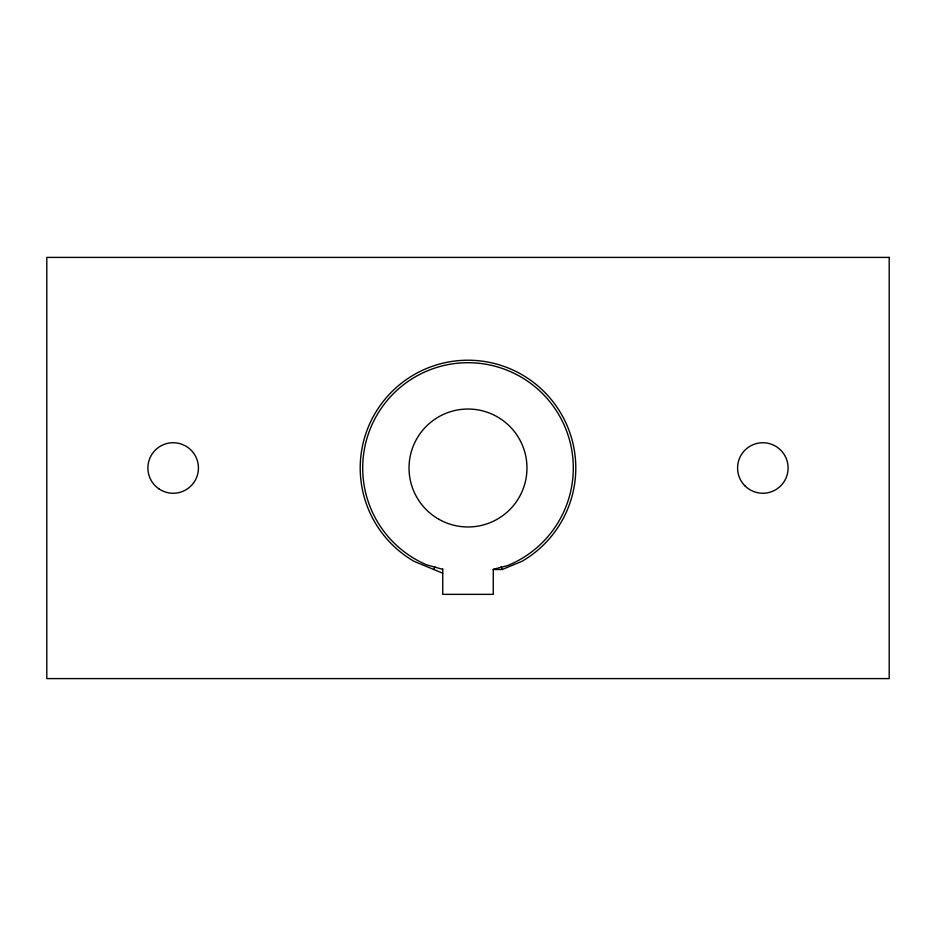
<?xml version="1.0" encoding="UTF-8"?>
<svg xmlns="http://www.w3.org/2000/svg" width="936" height="936" viewBox="0 0 936 936"><rect width="100%" height="100%" fill="white"/><g stroke="black" fill="none" stroke-linecap="round" stroke-linejoin="round"><path stroke-width="1.4" d="M433.789 569.509L434.912 566.806M493.272 569.509L502.211 569.509L521.89 561.354A107.792 107.792 0 0 0 550.567 398.713A107.792 107.792 0 0 0 385.433 398.713A107.792 107.792 0 0 0 414.11 561.354L442.728 573.206M442.728 569.334L426.734 564.876A105.3 105.3 0 0 1 385.105 403.065A105.3 105.3 0 0 1 552.17 404.726A105.3 105.3 0 0 1 507.324 565.683L493.272 569.299L493.272 594.36L442.728 594.36L442.728 568.994M501.088 566.806L502.211 569.509M889.2 257.4L46.8 257.4L46.8 678.6L889.2 678.6L889.2 257.4M159.061 488.966A25.272 25.272 0 0 0 198.374 469.732A25.272 25.272 0 0 0 162.045 445.302A25.272 25.272 0 0 0 159.061 488.966M744.974 485.866A25.272 25.272 0 0 0 787.246 474.54A25.272 25.272 0 0 0 756.3 443.594A25.272 25.272 0 0 0 744.974 485.866M438.516 519.07A58.968 58.968 0 0 0 526.968 468A58.968 58.968 0 0 0 438.516 416.93A58.968 58.968 0 0 0 438.516 519.07"/></g></svg>
